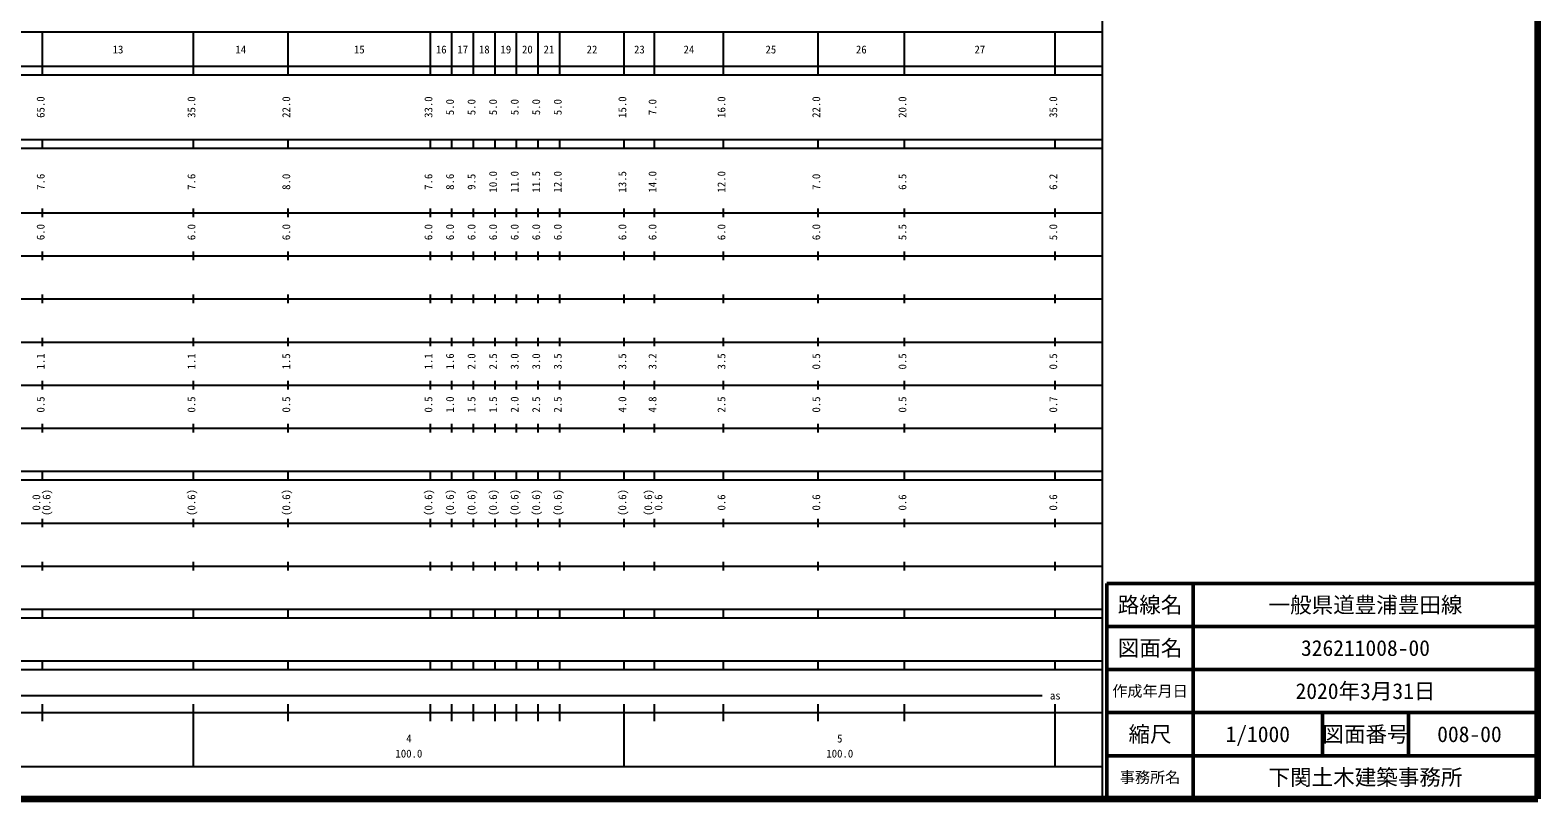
# Model space of a CAD drawing. Units: millimetres on the paper, enlarged 1000 times. Extents: x 40000 to 680000, y 20000 to 380000.
# Drawn here: x 330108 to 680000, y 20000 to 198357 of the extents above; entities that cross this region are included whole.
import ezdxf
from ezdxf.enums import TextEntityAlignment as Align

# ---------------------------------------------------------------- set-up
doc = ezdxf.new("R2010")
doc.units = ezdxf.units.MM
doc.header["$LTSCALE"] = 1000
for name, color, linetype, lineweight in [('M-TTL', 2, 'Continuous', 140), ('M-TTL-BAND', 7, 'Continuous', 25), ('M-TTL-FRAM', 2, 'Continuous', 50), ('M-TTL-LINE', 7, 'Continuous', 50)]:
    doc.layers.add(name, color=color, linetype=linetype, lineweight=lineweight)
doc.layers.add('M-TTL-TXT', color=7, linetype='Continuous')
doc.styles.add('ＭＳ ゴシック', font='')
doc.styles.get('ＭＳ ゴシック').set_extended_font_data('MS Gothic')

msp = doc.modelspace()

# ---------------------------------------------------------------- linework, layer by layer
at = {"layer": 'M-TTL'}
for p, q in [((680000, 20000), (680000, 380000)), ((40000, 20000), (680000, 20000))]:
    msp.add_line(p, q, dxfattribs=at)
at = {"layer": 'M-TTL-BAND'}
for p, q in [((579000, 20000), (579000, 370000)), ((68000, 198000), (579000, 198000)), ((333000, 188000), (333000, 198000)), ((368000, 188000), (368000, 198000)), ((390000, 188000), (390000, 198000)), ((423000, 188000), (423000, 198000)), ((428000, 188000), (428000, 198000)), ((433000, 188000), (433000, 198000)), ((438000, 188000), (438000, 198000)), ((443000, 188000), (443000, 198000)), ((448000, 188000), (448000, 198000)), ((453000, 188000), (453000, 198000)), ((468000, 188000), (468000, 198000)), ((475000, 188000), (475000, 198000)), ((491000, 188000), (491000, 198000)), ((513000, 188000), (513000, 198000)), ((533000, 188000), (533000, 198000)), ((568000, 188000), (568000, 198000)), ((40000, 190000), (579000, 190000)), ((40000, 188000), (579000, 188000)), ((40000, 173000), (579000, 173000)), ((333000, 171000), (333000, 173000)), ((368000, 171000), (368000, 173000)), ((390000, 171000), (390000, 173000)), ((423000, 171000), (423000, 173000)), ((428000, 171000), (428000, 173000)), ((433000, 171000), (433000, 173000)), ((438000, 171000), (438000, 173000)), ((443000, 171000), (443000, 173000)), ((448000, 171000), (448000, 173000)), ((453000, 171000), (453000, 173000)), ((468000, 171000), (468000, 173000)), ((475000, 171000), (475000, 173000)), ((491000, 171000), (491000, 173000)), ((513000, 171000), (513000, 173000)), ((533000, 171000), (533000, 173000)), ((568000, 171000), (568000, 173000)), ((40000, 171000), (579000, 171000)), ((40000, 156000), (579000, 156000)), ((333000, 155000), (333000, 157000)), ((368000, 155000), (368000, 157000)), ((390000, 155000), (390000, 157000)), ((423000, 155000), (423000, 157000)), ((428000, 155000), (428000, 157000)), ((433000, 155000), (433000, 157000)), ((438000, 155000), (438000, 157000)), ((443000, 155000), (443000, 157000)), ((448000, 155000), (448000, 157000)), ((453000, 155000), (453000, 157000)), ((468000, 155000), (468000, 157000)), ((475000, 155000), (475000, 157000)), ((491000, 155000), (491000, 157000)), ((513000, 155000), (513000, 157000)), ((533000, 155000), (533000, 157000)), ((568000, 155000), (568000, 157000)), ((333000, 145000), (333000, 147000)), ((368000, 145000), (368000, 147000)), ((390000, 145000), (390000, 147000)), ((423000, 145000), (423000, 147000)), ((428000, 145000), (428000, 147000)), ((433000, 145000), (433000, 147000)), ((438000, 145000), (438000, 147000)), ((443000, 145000), (443000, 147000)), ((448000, 145000), (448000, 147000)), ((453000, 145000), (453000, 147000)), ((468000, 145000), (468000, 147000)), ((475000, 145000), (475000, 147000)), ((491000, 145000), (491000, 147000)), ((513000, 145000), (513000, 147000)), ((533000, 145000), (533000, 147000)), ((568000, 145000), (568000, 147000)), ((46000, 146000), (579000, 146000)), ((333000, 135000), (333000, 137000)), ((368000, 135000), (368000, 137000)), ((390000, 135000), (390000, 137000)), ((423000, 135000), (423000, 137000)), ((428000, 135000), (428000, 137000)), ((433000, 135000), (433000, 137000)), ((438000, 135000), (438000, 137000)), ((443000, 135000), (443000, 137000)), ((448000, 135000), (448000, 137000)), ((453000, 135000), (453000, 137000)), ((468000, 135000), (468000, 137000)), ((475000, 135000), (475000, 137000)), ((491000, 135000), (491000, 137000)), ((513000, 135000), (513000, 137000)), ((533000, 135000), (533000, 137000)), ((568000, 135000), (568000, 137000)), ((52000, 136000), (579000, 136000)), ((46000, 126000), (579000, 126000)), ((333000, 125000), (333000, 127000)), ((368000, 125000), (368000, 127000)), ((390000, 125000), (390000, 127000)), ((423000, 125000), (423000, 127000)), ((428000, 125000), (428000, 127000)), ((433000, 125000), (433000, 127000)), ((438000, 125000), (438000, 127000)), ((443000, 125000), (443000, 127000)), ((448000, 125000), (448000, 127000)), ((453000, 125000), (453000, 127000)), ((468000, 125000), (468000, 127000)), ((475000, 125000), (475000, 127000)), ((491000, 125000), (491000, 127000)), ((513000, 125000), (513000, 127000)), ((533000, 125000), (533000, 127000)), ((568000, 125000), (568000, 127000)), ((52000, 116000), (579000, 116000)), ((333000, 115000), (333000, 117000)), ((368000, 115000), (368000, 117000)), ((390000, 115000), (390000, 117000)), ((423000, 115000), (423000, 117000)), ((428000, 115000), (428000, 117000)), ((433000, 115000), (433000, 117000)), ((438000, 115000), (438000, 117000)), ((443000, 115000), (443000, 117000)), ((448000, 115000), (448000, 117000)), ((453000, 115000), (453000, 117000)), ((468000, 115000), (468000, 117000)), ((475000, 115000), (475000, 117000)), ((491000, 115000), (491000, 117000)), ((513000, 115000), (513000, 117000)), ((533000, 115000), (533000, 117000)), ((568000, 115000), (568000, 117000)), ((46000, 106000), (579000, 106000)), ((333000, 105000), (333000, 107000)), ((368000, 105000), (368000, 107000)), ((390000, 105000), (390000, 107000)), ((423000, 105000), (423000, 107000)), ((428000, 105000), (428000, 107000)), ((433000, 105000), (433000, 107000)), ((438000, 105000), (438000, 107000)), ((443000, 105000), (443000, 107000)), ((448000, 105000), (448000, 107000)), ((453000, 105000), (453000, 107000)), ((468000, 105000), (468000, 107000)), ((475000, 105000), (475000, 107000)), ((491000, 105000), (491000, 107000)), ((513000, 105000), (513000, 107000)), ((533000, 105000), (533000, 107000)), ((568000, 105000), (568000, 107000)), ((40000, 96000), (579000, 96000)), ((333000, 94000), (333000, 96000)), ((368000, 94000), (368000, 96000)), ((390000, 94000), (390000, 96000)), ((423000, 94000), (423000, 96000)), ((428000, 94000), (428000, 96000)), ((433000, 94000), (433000, 96000)), ((438000, 94000), (438000, 96000)), ((443000, 94000), (443000, 96000)), ((448000, 94000), (448000, 96000)), ((453000, 94000), (453000, 96000)), ((468000, 94000), (468000, 96000)), ((475000, 94000), (475000, 96000)), ((491000, 94000), (491000, 96000)), ((513000, 94000), (513000, 96000)), ((533000, 94000), (533000, 96000)), ((568000, 94000), (568000, 96000)), ((40000, 94000), (579000, 94000)), ((49000, 84000), (579000, 84000)), ((333000, 83000), (333000, 85000)), ((368000, 83000), (368000, 85000)), ((390000, 83000), (390000, 85000)), ((423000, 83000), (423000, 85000)), ((428000, 83000), (428000, 85000)), ((433000, 83000), (433000, 85000)), ((438000, 83000), (438000, 85000)), ((443000, 83000), (443000, 85000)), ((448000, 83000), (448000, 85000)), ((453000, 83000), (453000, 85000)), ((468000, 83000), (468000, 85000)), ((475000, 83000), (475000, 85000)), ((491000, 83000), (491000, 85000)), ((513000, 83000), (513000, 85000)), ((533000, 83000), (533000, 85000)), ((568000, 83000), (568000, 85000)), ((40000, 74000), (579000, 74000)), ((333000, 73000), (333000, 75000)), ((368000, 73000), (368000, 75000)), ((390000, 73000), (390000, 75000)), ((423000, 73000), (423000, 75000)), ((428000, 73000), (428000, 75000)), ((433000, 73000), (433000, 75000)), ((438000, 73000), (438000, 75000)), ((443000, 73000), (443000, 75000)), ((448000, 73000), (448000, 75000)), ((453000, 73000), (453000, 75000)), ((468000, 73000), (468000, 75000)), ((475000, 73000), (475000, 75000)), ((491000, 73000), (491000, 75000)), ((513000, 73000), (513000, 75000)), ((533000, 73000), (533000, 75000)), ((568000, 73000), (568000, 75000)), ((40000, 64000), (579000, 64000)), ((333000, 62000), (333000, 64000)), ((368000, 62000), (368000, 64000)), ((390000, 62000), (390000, 64000)), ((423000, 62000), (423000, 64000)), ((428000, 62000), (428000, 64000)), ((433000, 62000), (433000, 64000)), ((438000, 62000), (438000, 64000)), ((443000, 62000), (443000, 64000)), ((448000, 62000), (448000, 64000)), ((453000, 62000), (453000, 64000)), ((468000, 62000), (468000, 64000)), ((475000, 62000), (475000, 64000)), ((491000, 62000), (491000, 64000)), ((513000, 62000), (513000, 64000)), ((533000, 62000), (533000, 64000)), ((568000, 62000), (568000, 64000)), ((40000, 62000), (579000, 62000)), ((40000, 52000), (579000, 52000)), ((40000, 50000), (579000, 50000)), ((333000, 50000), (333000, 52000)), ((368000, 50000), (368000, 52000)), ((390000, 50000), (390000, 52000)), ((423000, 50000), (423000, 52000)), ((428000, 50000), (428000, 52000)), ((433000, 50000), (433000, 52000)), ((438000, 50000), (438000, 52000)), ((443000, 50000), (443000, 52000)), ((448000, 50000), (448000, 52000)), ((453000, 50000), (453000, 52000)), ((468000, 50000), (468000, 52000)), ((475000, 50000), (475000, 52000)), ((491000, 50000), (491000, 52000)), ((513000, 50000), (513000, 52000)), ((533000, 50000), (533000, 52000)), ((568000, 50000), (568000, 52000)), ((71000, 44000), (565000, 44000)), ((333000, 38000), (333000, 42000)), ((368000, 27500), (368000, 42000)), ((390000, 38000), (390000, 42000)), ((423000, 38000), (423000, 42000)), ((428000, 38000), (428000, 42000)), ((433000, 38000), (433000, 42000)), ((438000, 38000), (438000, 42000)), ((443000, 38000), (443000, 42000)), ((448000, 38000), (448000, 42000)), ((453000, 38000), (453000, 42000)), ((468000, 27500), (468000, 42000)), ((475000, 38000), (475000, 42000)), ((491000, 38000), (491000, 42000)), ((513000, 38000), (513000, 42000)), ((533000, 38000), (533000, 42000)), ((568000, 27500), (568000, 42000)), ((40000, 40000), (579000, 40000)), ((68000, 27500), (579000, 27500))]:
    msp.add_line(p, q, dxfattribs=at)
at = {"layer": 'M-TTL-FRAM'}
for p, q in [((680000, 70000), (580000, 70000)), ((580000, 70000), (580000, 20000))]:
    msp.add_line(p, q, dxfattribs=at)
at = {"layer": 'M-TTL-LINE'}
for p, q in [((600000, 70000), (600000, 20000)), ((680000, 60000), (580000, 60000)), ((680000, 50000), (580000, 50000)), ((680000, 40000), (580000, 40000)), ((630000, 40000), (630000, 30000)), ((650000, 40000), (650000, 30000)), ((680000, 30000), (580000, 30000))]:
    msp.add_line(p, q, dxfattribs=at)

# ---------------------------------------------------------------- texts
at = {"layer": 'M-TTL-BAND', "style": 'ＭＳ ゴシック'}
for s, p in [('13', (350500, 192405)), ('14', (379000, 192405)), ('15', (406500, 192405)), ('16', (425500, 192405)), ('17', (430500, 192405)), ('18', (435500, 192405)), ('19', (440500, 192405)), ('20', (445500, 192405)), ('21', (450500, 192405)), ('22', (460500, 192405)), ('23', (471500, 192405)), ('24', (483000, 192405)), ('25', (502000, 192405)), ('26', (523000, 192405)), ('27', (550500, 192405)), ('as', (568000, 42500)), ('4', (418000, 32523)), ('5', (518000, 32523)), ('100.0', (418000, 29033)), ('100.0', (518000, 29033))]:
    msp.add_text(s, height=1833, dxfattribs=at).set_placement(p, align=Align.BOTTOM_CENTER)
for s, p in [('65.0', (334000, 180500)), ('35.0', (369000, 180500)), ('22.0', (391000, 180500)), ('33.0', (424000, 180500)), ('5.0', (429000, 180500)), ('5.0', (434000, 180500)), ('5.0', (439000, 180500)), ('5.0', (444000, 180500)), ('5.0', (449000, 180500)), ('5.0', (454000, 180500)), ('15.0', (469000, 180500)), ('7.0', (476000, 180500)), ('16.0', (492000, 180500)), ('22.0', (514000, 180500)), ('20.0', (534000, 180500)), ('35.0', (569000, 180500)), ('7.6', (334000, 163174)), ('7.6', (369000, 163174)), ('8.0', (391000, 163174)), ('7.6', (424000, 163174)), ('8.6', (429000, 163174)), ('9.5', (434000, 163174)), ('10.0', (439000, 163174)), ('11.0', (444000, 163174)), ('11.5', (449000, 163174)), ('12.0', (454000, 163174)), ('13.5', (469000, 163174)), ('14.0', (476000, 163174)), ('12.0', (492000, 163174)), ('7.0', (514000, 163174)), ('6.5', (534000, 163174)), ('6.2', (569000, 163174)), ('6.0', (334000, 151500)), ('6.0', (369000, 151500)), ('6.0', (391000, 151500)), ('6.0', (424000, 151500)), ('6.0', (429000, 151500)), ('6.0', (434000, 151500)), ('6.0', (439000, 151500)), ('6.0', (444000, 151500)), ('6.0', (449000, 151500)), ('6.0', (454000, 151500)), ('6.0', (469000, 151500)), ('6.0', (476000, 151500)), ('6.0', (492000, 151500)), ('6.0', (514000, 151500)), ('5.5', (534000, 151500)), ('5.0', (569000, 151500)), ('1.1', (334000, 121500)), ('1.1', (369000, 121500)), ('1.5', (391000, 121500)), ('1.1', (424000, 121500)), ('1.6', (429000, 121500)), ('2.0', (434000, 121500)), ('2.5', (439000, 121500)), ('3.0', (444000, 121500)), ('3.0', (449000, 121500)), ('3.5', (454000, 121500)), ('3.5', (469000, 121500)), ('3.2', (476000, 121500)), ('3.5', (492000, 121500)), ('0.5', (514000, 121500)), ('0.5', (534000, 121500)), ('0.5', (569000, 121500)), ('0.5', (334000, 111500)), ('0.5', (369000, 111500)), ('0.5', (391000, 111500)), ('0.5', (424000, 111500)), ('1.0', (429000, 111500)), ('1.5', (434000, 111500)), ('1.5', (439000, 111500)), ('2.0', (444000, 111500)), ('2.5', (449000, 111500)), ('2.5', (454000, 111500)), ('4.0', (469000, 111500)), ('4.8', (476000, 111500)), ('2.5', (492000, 111500)), ('0.5', (514000, 111500)), ('0.5', (534000, 111500)), ('0.7', (569000, 111500)), ('(0.6)', (335370, 88764)), ('(0.6)', (369000, 88764)), ('(0.6)', (391000, 88764)), ('(0.6)', (424000, 88764)), ('(0.6)', (429000, 88764)), ('(0.6)', (434000, 88764)), ('(0.6)', (439000, 88764)), ('(0.6)', (444000, 88764)), ('(0.6)', (449000, 88764)), ('(0.6)', (454000, 88764)), ('(0.6)', (469000, 88764)), ('(0.6)', (475000, 88764)), ('0.0', (333000, 88764)), ('0.6', (477370, 88764)), ('0.6', (492000, 88764)), ('0.6', (514000, 88764)), ('0.6', (534000, 88764)), ('0.6', (569000, 88764))]:
    msp.add_text(s, height=1833, rotation=90, dxfattribs=at).set_placement(p, align=Align.BOTTOM_CENTER)
at = {"layer": 'M-TTL-TXT', "style": 'ＭＳ ゴシック'}
for s, height, p in [('路線名', 3666, (590000, 65000)), ('路線名', 3666, (590000, 65000)), ('一般県道豊浦豊田線', 3666, (640000, 65000)), ('図面名', 3666, (590000, 55000)), ('図面名', 3666, (590000, 55000)), ('326211008-00', 3666, (640000, 55000)), ('作成年月日', 2566, (590000, 45000)), ('作成年月日', 2566, (590000, 45000)), ('2020年3月31日', 3666, (640000, 45000)), ('縮尺', 3666, (590000, 35000)), ('縮尺', 3666, (590000, 35000)), ('1/1000', 3666, (615000, 35000)), ('図面番号', 3666, (640000, 35000)), ('図面番号', 3666, (640000, 35000)), ('008-00', 3666, (664125, 35000)), ('事務所名', 2566, (590000, 25000)), ('事務所名', 2566, (590000, 25000)), ('下関土木建築事務所', 3666, (640000, 25000))]:
    msp.add_text(s, height=height, dxfattribs=at).set_placement(p, align=Align.MIDDLE_CENTER)

doc.saveas('drawing.dxf')
